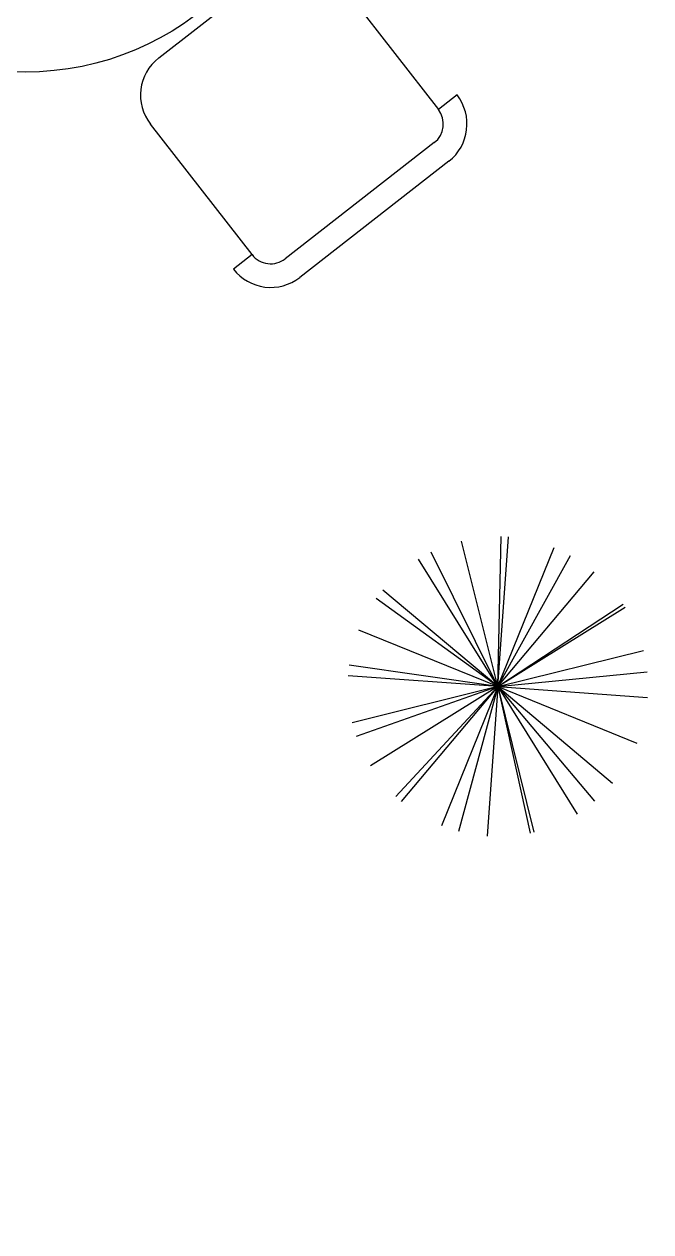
# Model space of a CAD drawing. Header units: millimetres. Extents: x 111 to 1506, y 14 to 566.
# Drawn here: x 275.41 to 276.737, y 99.479 to 102.036 of the extents above; entities that cross this region are included whole.
import ezdxf

# ---------------------------------------------------------------- set-up
doc = ezdxf.new("R2010")
doc.units = ezdxf.units.MM
doc.layers.add('fer', color=8, linetype='Continuous')

# ---------------------------------------------------------------- blocks, each defined once
blk = doc.blocks.new('sandasl')
at = {"layer": 'fer'}
for p, q in [((1590.6641, 80.6329), (1591.0105, 80.4329)), ((1590.6641, 80.6329), (1591.0105, 80.4329)), ((1590.5275, 80.5963), (1590.5708, 80.5713)), ((1590.5275, 80.5963), (1590.5708, 80.5713)), ((1590.6391, 80.5896), (1590.9855, 80.3896)), ((1590.6391, 80.5896), (1590.9855, 80.3896)), ((1590.3958, 80.2682), (1590.5708, 80.5713)), ((1590.3958, 80.2682), (1590.5708, 80.5713)), ((1591.0038, 80.3213), (1590.8288, 80.0182)), ((1591.0038, 80.3213), (1590.8288, 80.0182)), ((1591.0038, 80.3213), (1591.0471, 80.2963)), ((1591.0038, 80.3213), (1591.0471, 80.2963)), ((1590.6922, 79.9816), (1590.4324, 80.1316)), ((1590.6922, 79.9816), (1590.4324, 80.1316))]:
    blk.add_line(p, q, dxfattribs=at)
blk.add_circle((1590.2705, 79.5051), 0.6, dxfattribs=at)
blk.add_circle((1590.2705, 79.5051), 0.6, dxfattribs=at)
for centre, radius, start, end in [((1590.6141, 80.5463), 0.1, 60, 150), ((1590.6141, 80.5463), 0.1, 60, 150), ((1590.6141, 80.5463), 0.05, 60, 150), ((1590.6141, 80.5463), 0.05, 60, 150), ((1590.9605, 80.3463), 0.1, 330, 60), ((1590.9605, 80.3463), 0.1, 330, 60), ((1590.9605, 80.3463), 0.05, 330, 60), ((1590.9605, 80.3463), 0.05, 330, 60), ((1590.7422, 80.0682), 0.1, 240, 330), ((1590.7422, 80.0682), 0.1, 240, 330)]:
    blk.add_arc(centre, radius, start, end, dxfattribs=at)

msp = doc.modelspace()

# ---------------------------------------------------------------- hatches: boundary and pattern name
at = {"lineweight": 100, "ltscale": 1000}
h = msp.add_hatch(dxfattribs=at)
h.set_pattern_fill('AR-HBONE', color=256, scale=0.046, angle=-22.08523, style=0)
h.set_pattern_definition([(22.914772, (797.12783, 1599.99595), (0.097837146, 0.241122153), [0.552, -0.184]), (112.914772, (797.29731, 1600.0676), (0.097837146, 0.241122153), [0.552, -0.184])])
edge = h.paths.add_edge_path()
edge.add_line((295.08201, 132.30753), (297.74963, 131.63818))
edge.add_line((297.74963, 131.63818), (297.54448, 130.9164))
edge.add_line((297.54448, 130.9164), (248.83294, 99.17733))
edge.add_line((248.83294, 99.17733), (247.06971, 88.40748))
edge.add_line((247.06971, 88.40748), (245.10407, 88.77997))
edge.add_line((245.10407, 88.77997), (247.00179, 100.37129))
edge.add_line((247.00179, 100.37129), (294.89948, 131.58008))
edge.add_line((294.89948, 131.58008), (295.07765, 132.30862))
edge.add_line((295.07765, 132.30862), (297.72701, 131.64385))

# ---------------------------------------------------------------- linework, layer by layer
at = {"layer": 'fer', "color": 97}
for q in [(276.42045, 100.95085), (276.42045, 100.95085), (276.43578, 100.95012), (276.43578, 100.95012), (276.33678, 100.94161), (276.33678, 100.94161), (276.53256, 100.92763), (276.53256, 100.92763), (276.24526, 100.90292), (276.24526, 100.90292), (276.27206, 100.91787), (276.27206, 100.91787), (276.56716, 100.91109), (276.56716, 100.91109), (276.61765, 100.87633), (276.61765, 100.87633), (276.17018, 100.83785), (276.17018, 100.83785), (276.156, 100.81971), (276.156, 100.81971), (276.67859, 100.80771), (276.67859, 100.80771), (276.68273, 100.80124), (276.68273, 100.80124), (276.11887, 100.75275), (276.11887, 100.75275), (276.72141, 100.70972), (276.72141, 100.70972), (276.09885, 100.67886), (276.09885, 100.67886), (276.09638, 100.65597), (276.09638, 100.65597), (276.72921, 100.66438), (276.72921, 100.66438), (276.10489, 100.55698), (276.10489, 100.55698), (276.1137, 100.52758), (276.1137, 100.52758), (276.14358, 100.46546), (276.14358, 100.46546), (276.19715, 100.40054), (276.19715, 100.40054), (276.20865, 100.39037), (276.20865, 100.39037), (276.29375, 100.33907), (276.29375, 100.33907), (276.33009, 100.32682), (276.33009, 100.32682), (276.39053, 100.31658), (276.39053, 100.31658), (276.61823, 100.39086), (276.48205, 100.32333), (276.65613, 100.42885), (276.58104, 100.36378), (276.48952, 100.32509), (276.72993, 100.61072), (276.70743, 100.51394), (276.61823, 100.39086), (276.48205, 100.32333), (276.65613, 100.42885), (276.58104, 100.36378), (276.48952, 100.32509), (276.72993, 100.61072), (276.70743, 100.51394)]:
    msp.add_line((276.41315, 100.63335), q, dxfattribs=at)

# ---------------------------------------------------------------- block references
at = {"lineweight": 100, "rotation": 247.9147716791316}
msp.add_blockref('sandasl', (799.65945, 1606.01224), dxfattribs=at)

doc.saveas('drawing.dxf')
